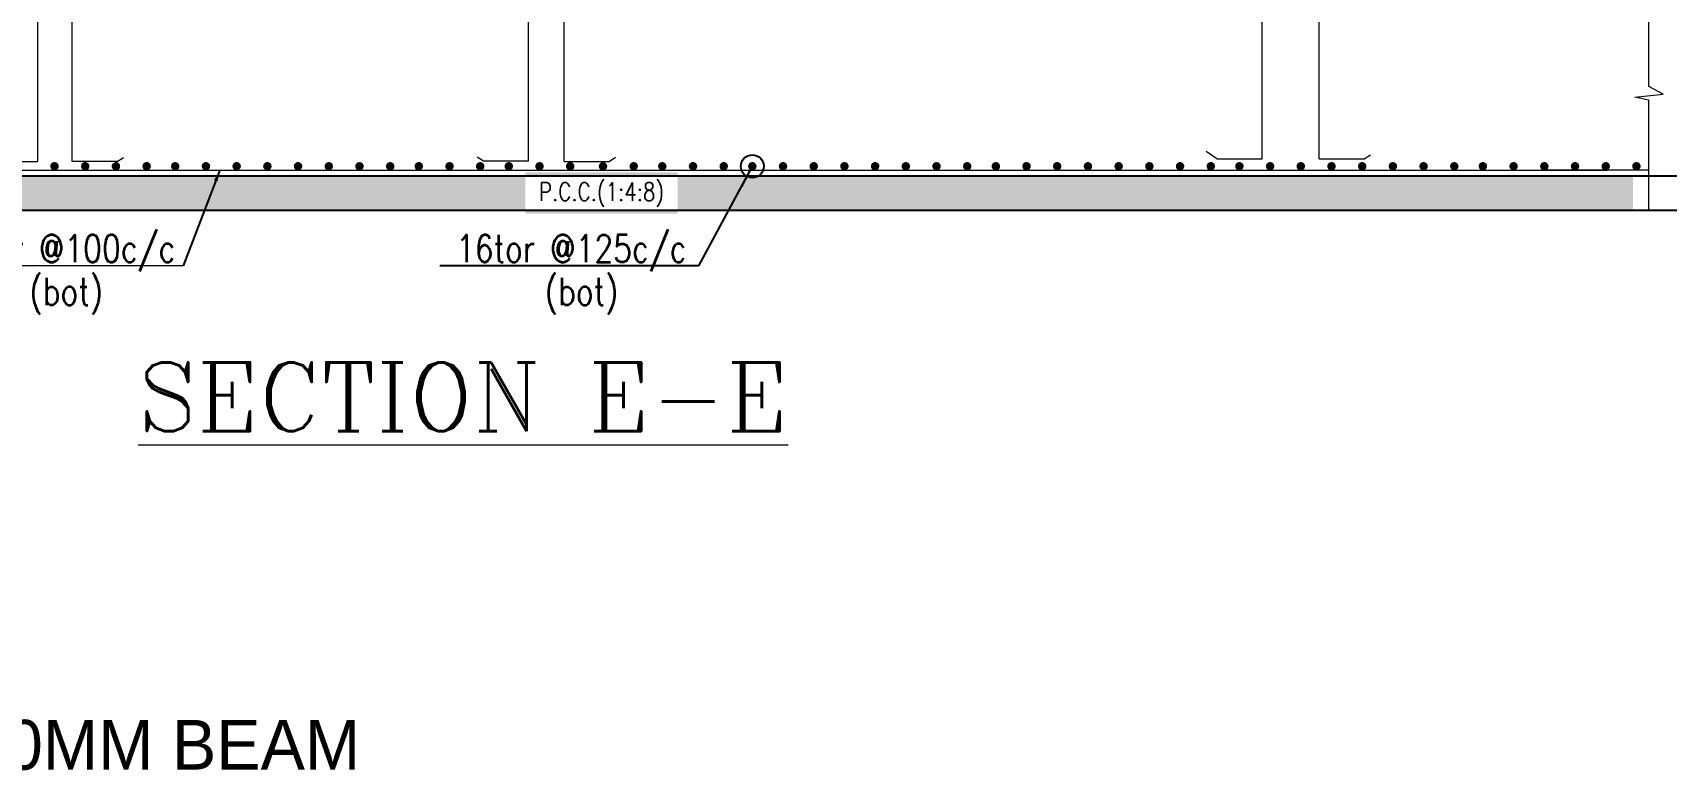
# Model space of a CAD drawing. Header units: millimetres. Extents: x -586673698 to -573385747, y -389867798 to -389752240.
# Drawn here: x -586549473 to -586542333, y -389847218 to -389843997 of the extents above; entities that cross this region are included whole.
import ezdxf
from ezdxf.enums import TextEntityAlignment as Align

# ---------------------------------------------------------------- set-up
doc = ezdxf.new("R2010")
doc.units = ezdxf.units.MM
doc.header["$LTSCALE"] = 100
for name, color, linetype, lineweight in [('BEAMS', 3, 'Continuous', 9), ('dim', 11, 'Continuous', 13), ('FOOTING', 6, 'Continuous', 13), ('REIN', 1, 'Continuous', 20)]:
    doc.layers.add(name, color=color, linetype=linetype, lineweight=lineweight)
for name, color, linetype in [('DT-PL-SHAFT', 230, 'Continuous'), ('Layer1', 7, 'Continuous'), ('text', 7, 'Continuous')]:
    doc.layers.add(name, color=color, linetype=linetype)
doc.styles.add('simplex-0.8', font='simplex.shx', dxfattribs={"width": 0.8})
doc.styles.add('STAIR CASE', font='complex.shx', dxfattribs={"width": 0.8, "height": 75, "bigfont": 'GBCBIG.shx'})
doc.styles.add('TIMESNEWROMAN', font='times.ttf')
doc.dimstyles.new('FOOTINF DIM', dxfattribs={"dimtxt": 250, "dimasz": 40, "dimexe": 50, "dimexo": 80, "dimgap": 35, "dimtad": 1, "dimtoh": 1, "dimdec": 0, "dimzin": 1, "dimdsep": 46, "dimtxsty": 'TIMESNEWROMAN', "dimblk": 'TICK', "dimcen": 2, "dimclrd": 7, "dimclre": 250, "dimclrt": 32, "dimadec": 1, "dimazin": 0, "dimtfac": 1, "dimtdec": 0, "dimtix": 1, "dimtmove": 1, "dimatfit": 3, "dimfxl": 0, "dimlwd": -1, "dimlwe": -1, "dimarcsym": 0})

# ---------------------------------------------------------------- blocks, each defined once
blk = doc.blocks.new('TICK')
at = {"color": 13, "const_width": 0.1}
for points in [[(0, -3), (0, 3)], [(-2.121, -2.121), (2.121, 2.121)], [(-3, 0), (3, 0)]]:
    blk.add_lwpolyline(points, dxfattribs=at)
blk = doc.blocks.new('*U537')
at = {"layer": 'REIN', "lineweight": 13, "const_width": 18.4}
blk.add_lwpolyline([(9.2, 0, -1), (-9.2, 0, -1)], format="xyb", close=True, dxfattribs=at)

msp = doc.modelspace()

# ---------------------------------------------------------------- hatches: boundary and pattern name
at = {"layer": 'dim', "lineweight": 5}
h = msp.add_hatch(dxfattribs=at)
h.set_pattern_fill('AR-CONC', color=8, angle=180)
h.set_pattern_definition([(50, (-586976210.94, -389844460.38), (182.18467, -15.939086), [19.05, -209.55]), (355, (-586976210.94, -389844460.38), (-35.24342, 191.056845), [15.24, -167.640584]), (100.451445, (-586976195.76, -389844461.71), (146.94125, 175.11775), [16.19001, -178.090245]), (46.1842, (-586976210.94, -389844409.58), (271.07904, -42.04233), [28.575, -314.325]), (96.63556, (-586976188.35, -389844413.08), (237.40413, 247.42612), [24.28502, -267.1356]), (351.18415, (-586976210.94, -389844409.58), (237.40413, 247.42612), [22.85997, -251.45973]), (21, (-586976185.54, -389844422.28), (151.61439, -102.2652), [19.05, -209.55]), (326, (-586976185.54, -389844422.28), (61.80203, 184.18797), [15.24, -167.64]), (71.451445, (-586976172.9, -389844430.8), (213.41642, 81.92277), [16.19001, -178.08994]), (37.5, (-586976210.94, -389844460.38), (3.088603, 84.555039), [0, -165.608, 0, -170.18, 0, -168.275]), (7.5, (-586976210.94, -389844460.38), (66.819663, 100.180575), [0, -97.028, 0, -161.798, 0, -64.135]), (327.5, (-586976267.58, -389844460.38), (135.590595, -5.728744), [0, -63.5, 0, -198.12, 0, -262.89]), (317.5, (-586976292.98, -389844460.38), (148.12918, 25.42649), [0, -82.55, 0, -131.572, 0, -186.69])])
h.paths.add_polyline_path([(-586542478.3, -389844622.6), (-586542478.3, -389844772.6), (-586553375.1, -389844772.7), (-586553375.1, -389844622.7)])
h.paths.add_polyline_path([(-586546654.1, -389844787.6), (-586547319.2, -389844787.6), (-586547319.2, -389844606.2), (-586546654.1, -389844606.2)])

# ---------------------------------------------------------------- linework, layer by layer
for p, q in [((-586557269.9, -389844621.2, -1271), (-586540153.7, -389844621.2, -1271)), ((-586557269.9, -389844771.2, -1271), (-586540153.7, -389844771.2, -1271))]:
    msp.add_line(p, q)
at = {"color": 11, "lineweight": 5, "elevation": 3.3}
msp.add_lwpolyline([(-586548815, -389845014.5), (-586548815, -389845014.5), (-586549945.4, -389845014.5)], dxfattribs=at)
at = {"layer": 'BEAMS', "elevation": -1271}
msp.add_lwpolyline([(-586542408.7, -389844772.6), (-586542408.7, -389844290.6), (-586542469.8, -389844277.8), (-586542347.2, -389844264.8), (-586542409.3, -389844232.1), (-586542409.3, -389843721.4)], dxfattribs=at)
at = {"layer": 'FOOTING', "color": 3, "linetype": 'Continuous', "lineweight": 9, "ltscale": 0.8}
for points, elevation in [([(-586542576, -389844622.6), (-586553375.1, -389844622.7), (-586553375.1, -389844772.7), (-586542408.7, -389844772.6)], -1283.3), ([(-586543825.1, -389844622.7), (-586553300.1, -389844622.7)], -1295.6), ([(-586542881.5, -389844622.7), (-586542408.7, -389844622.7)], -1239.1)]:
    msp.add_lwpolyline(points, dxfattribs=dict(at, elevation=elevation))
at = {"layer": 'FOOTING', "color": 3, "linetype": 'Continuous', "lineweight": 9, "ltscale": 0.8, "elevation": -1283.3}
msp.add_lwpolyline([(-586542426, -389844772.6), (-586542426, -389844772.6)], close=True, dxfattribs=at)
at = {"layer": 'REIN', "lineweight": 13}
for p, q in [((-586544100, -389844547.7, -1291.6), (-586544100, -389835992.5, -1271)), ((-586543850.1, -389844547.7, -1291.6), (-586543850.1, -389835986.4, -1271)), ((-586549450, -389844559.5, -1299.9), (-586549450.2, -389839299.6, -1289.9)), ((-586549300.2, -389844559.6, -1296), (-586549300.2, -389839274.6, -1286)), ((-586547305.4, -389844558.4, -1331.6), (-586547305.4, -389839274.4, -1321.6)), ((-586547149.8, -389844558.6, -1293.1), (-586547150.2, -389839299.6, -1283)), ((-586544296.8, -389844547.7, -1291.6), (-586544344.2, -389844515.3, -1296.5)), ((-586543653.3, -389844547.7, -1291.6), (-586543625.8, -389844529.5, -2575.8)), ((-586553250.1, -389844597.7, -1292.8), (-586542592, -389844597.7, -1286.2)), ((-586549646.8, -389844559.5, -1299.9), (-586549450, -389844559.5, -1299.9)), ((-586549103.5, -389844559.6, -1296), (-586549300.2, -389844559.6, -1296)), ((-586549103.5, -389844559.6, -1296), (-586549076, -389844541.5, -2580.2)), ((-586547502.2, -389844558.4, -1331.6), (-586547529.7, -389844540.3, -2615.8)), ((-586547305.4, -389844558.4, -1331.6), (-586547502.2, -389844558.4, -1331.6)), ((-586547149.8, -389844558.6, -1293.1), (-586546953, -389844558.6, -1293.1)), ((-586546953, -389844558.6, -1293.1), (-586546925.5, -389844540.4, -2577.3)), ((-586544296.8, -389844547.7, -1291.6), (-586544100, -389844547.7, -1291.6)), ((-586543850.1, -389844547.7, -1291.6), (-586543653.3, -389844547.7, -1291.6)), ((-586542408.7, -389844597.7, -1271), (-586542881.5, -389844597.7, -1236.1)), ((-586542635.4, -389844597, -1233.6), (-586542635.4, -389844597.1, -1233.6))]:
    msp.add_line(p, q, dxfattribs=at)

# ---------------------------------------------------------------- block references
at = {"layer": 'Layer1', "color": 0, "linetype": 'ByBlock', "lineweight": -2, "extrusion": (0, 0, -1), "zscale": -1}
for p in [(586549377.5, -389844580, 1271), (586549243.3, -389844580, 1271), (586549109.1, -389844580, 1271), (586548974.9, -389844580, 1271), (586548849.9, -389844580, 1271), (586548715.7, -389844580, 1271), (586548581.5, -389844580, 1271), (586548447.3, -389844580, 1271), (586548313.1, -389844580, 1271), (586548178.9, -389844580, 1271), (586548044.7, -389844580, 1271), (586547910.5, -389844580, 1271), (586547785.5, -389844580, 1271), (586547651.3, -389844580, 1271), (586547517.1, -389844580, 1271), (586547392.1, -389844580, 1271), (586547257.9, -389844580, 1271), (586547123.7, -389844580, 1271), (586546980.3, -389844580, 1271), (586546846.1, -389844580, 1271), (586546721.1, -389844580, 1271), (586546586.9, -389844580, 1271), (586546452.7, -389844580, 1271), (586546327.7, -389844580, 1271), (586546193.5, -389844580, 1271), (586546059.3, -389844580, 1271), (586545925.1, -389844580, 1271), (586545790.9, -389844580, 1271), (586545656.7, -389844580, 1271), (586545522.5, -389844580, 1271), (586545388.3, -389844580, 1271), (586545388.3, -389844580, 1271), (586545263.3, -389844580, 1271), (586545129.1, -389844580, 1271), (586544994.9, -389844580, 1271), (586544860.7, -389844580, 1271), (586544726.5, -389844580, 1271), (586544592.3, -389844580, 1271), (586544458.1, -389844580, 1271), (586544323.9, -389844580, 1271), (586544198.9, -389844580, 1271), (586544064.7, -389844580, 1271), (586543930.5, -389844580, 1271), (586543796.3, -389844580, 1271), (586543662.1, -389844580, 1271), (586543527.9, -389844580, 1271), (586543393.7, -389844580, 1271), (586543259.5, -389844580, 1271), (586543134.5, -389844580, 1271), (586543000.3, -389844580, 1271), (586542866.1, -389844580, 1271), (586542731.9, -389844580, 1271), (586542597.7, -389844580, 1271), (586542463.5, -389844580, 1271)]:
    msp.add_blockref('*U537', p, dxfattribs=at)

# ---------------------------------------------------------------- texts
at = {"layer": 'DT-PL-SHAFT', "color": 1, "lineweight": 15}
msp.add_text('300MM BEAM', height=217.15, dxfattribs=at).set_placement((-586549913.1, -389847215.4, -1272.7))
at = {"layer": 'text', "style": 'simplex-0.8', "width": 0.8}
msp.add_text('P.C.C.(1:4:8)', height=79.361, dxfattribs=at).set_placement((-586546986.6, -389844691.2, -2585.1), align=Align.MIDDLE_CENTER)
at = {"layer": 'text', "color": 4, "style": 'simplex-0.8', "width": 0.8}
for s, height, p in [('20tor @100c/c', 119.993, (-586548849.2, -389845035.2, 3.1)), ('16tor @125c/c', 119.993, (-586546614.9, -389845035.2, 3.1)), ('(bot)', 119.99, (-586549166.4, -389845222.8, 3.1)), ('(bot)', 119.99, (-586546913.8, -389845222.8, 3.1))]:
    msp.add_text(s, height=height, dxfattribs=at).set_placement(p, align=Align.BOTTOM_RIGHT)
at = {"layer": 'text', "lineweight": 9, "style": 'STAIR CASE'}
msp.add_text('%%USECTION E-E', height=300, dxfattribs=at).set_placement((-586549012.3, -389845736.5, -1292.4))

# ---------------------------------------------------------------- leaders
at = {"color": 13, "lineweight": 5}
for points, override in [([(-586546327.7, -389844580, 3.3), (-586546562.4, -389845014.5, 3.3), (-586547692.8, -389845014.5, 3.3)], {"dimasz": 100, "dimtad": 0, "dimclrd": 11, "dimldrblk": 'Origin', "dimfxl": 100, "dimfxlon": 1, "dimarcsym": 1}), ([(-586548655.4, -389844597.7, 6.9), (-586548815, -389845014.5, 6.9)], {"dimasz": 50, "dimtad": 0, "dimclrd": 11, "dimfxl": 100, "dimfxlon": 1, "dimarcsym": 1})]:
    msp.add_leader(points, dimstyle='FOOTINF DIM', override=override, dxfattribs=at)

doc.saveas('drawing.dxf')
